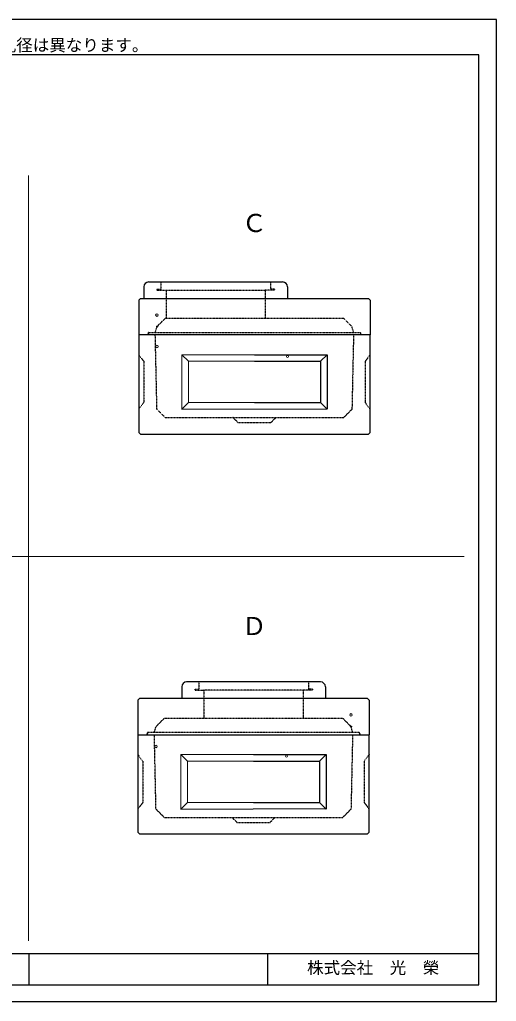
# Model space of a CAD drawing. Units: millimetres, scale not verified. Extents: x -420 to 421, y -297 to 297.
# Drawn here: x 132 to 421, y -297 to 297 of the extents above; entities that cross this region are included whole.
import ezdxf
from ezdxf.enums import TextEntityAlignment as Align

# ---------------------------------------------------------------- set-up
doc = ezdxf.new("R2010")
doc.units = ezdxf.units.MM
doc.header["$PDMODE"] = 32
doc.header["$PDSIZE"] = 0.5
doc.linetypes.add('USER2', pattern=[4.7625, 3.175, -1.5875])
doc.layers.add('0-0', color=7, linetype='Continuous')
for name, color, linetype, lineweight in [('0-1_0', 9, 'Continuous', 25), ('0-2_dims', 7, 'Continuous', 18), ('0-3_pen1実線', 4, 'Continuous', 13), ('0-4_pen2実線', 3, 'Continuous', 13), ('0-5_pen3実線', 7, 'Continuous', 25), ('0-6_pen4実線', 7, 'Continuous', 25), ('0-7_pen2破線', 3, 'USER2', 25), ('0-9_draw', 7, 'Continuous', 13)]:
    doc.layers.add(name, color=color, linetype=linetype, lineweight=lineweight)
doc.styles.add('ＭＳ ゴシック', font='')
doc.styles.get('ＭＳ ゴシック').set_extended_font_data('MS Gothic')

# ---------------------------------------------------------------- blocks, each defined once
blk = doc.blocks.new('部分図 1')
at = {"layer": '0-1_0'}
blk.add_lwpolyline([(0, 0), (16824, 0), (16824, 11878), (0, 11878)], close=True, dxfattribs=at)
at = {"layer": '0-2_dims'}
for p, q in [((11159.96, 731.96), (11159.96, 9993)), ((16434, 5383), (5700, 5383))]:
    blk.add_line(p, q, dxfattribs=at)
at = {"layer": '0-3_pen1実線'}
for p, q in [((14025.99, 8598.06), (14031.94, 8604.01)), ((13285.19, 3759.16), (13279.24, 3765.11))]:
    blk.add_line(p, q, dxfattribs=at)
at = {"layer": '0-4_pen2実線'}
for centre, radius in [((12716, 8304), 16), ((12716, 7924), 16), ((14296, 7804), 12), ((15064.5, 3465.02), 16), ((12704.5, 3085.35), 16), ((14284.5, 2965.35), 12)]:
    blk.add_circle(centre, radius, dxfattribs=at)
at = {"layer": '0-5_pen3実線'}
for p, q in [((12615.99, 8704.01), (14235.99, 8704.01)), ((12555.99, 8644.01), (12555.99, 8504.01)), ((14295.99, 8644.01), (14295.99, 8504.01)), ((12496, 8484), (12516, 8504)), ((12496, 8484), (12496, 8064)), ((12516, 8504), (15276, 8504)), ((15296, 8484), (15276, 8504)), ((15296, 8484), (15296, 8064)), ((12496, 8064), (12496, 6884)), ((15296, 8064), (12496, 8064)), ((15296, 6884), (15296, 8064)), ((13896, 7744), (14696, 7744)), ((14776, 7824), (14696, 7744)), ((14696, 7744), (14696, 7244)), ((13016, 7164), (14769.41, 7170.59)), ((13896, 7244), (14696, 7244)), ((14696, 7244), (14776, 7164)), ((12496, 6884), (12516, 6864)), ((12516, 6864), (15276, 6864)), ((15296, 6884), (15276, 6864)), ((13015.19, 3805.11), (13015.19, 3665.11)), ((14695.19, 3865.11), (13075.19, 3865.11)), ((14755.19, 3805.11), (14755.19, 3665.11)), ((12484.5, 3645.02), (12504.5, 3665.02)), ((12484.5, 3645.02), (12484.5, 3225.02)), ((15264.5, 3665.02), (12504.5, 3665.02)), ((15284.5, 3645.02), (15264.5, 3665.02)), ((15284.5, 3645.02), (15284.5, 3225.02)), ((12484.5, 3225.35), (12484.5, 2045.35)), ((12484.5, 3225.02), (15284.5, 3225.02)), ((15284.5, 2045.35), (15284.5, 3225.35)), ((14764.5, 2985.35), (14684.5, 2905.35)), ((13884.5, 2905.35), (14684.5, 2905.35)), ((14684.5, 2905.35), (14684.5, 2405.35)), ((13884.5, 2405.35), (14684.5, 2405.35)), ((14684.5, 2405.35), (14764.5, 2325.35)), ((13004.5, 2325.35), (14757.91, 2331.94)), ((12484.5, 2045.35), (12504.5, 2025.35)), ((12504.5, 2025.35), (15264.5, 2025.35)), ((15284.5, 2045.35), (15264.5, 2025.35)), ((11164, 580), (11164, 200))]:
    blk.add_line(p, q, dxfattribs=at)
for points in [[(13896, 7824), (14776, 7824), (14776, 7164)], [(13884.5, 2985.35), (14764.5, 2985.35), (14764.5, 2325.35)]]:
    blk.add_lwpolyline(points, dxfattribs=at)
for centre, start, end in [((12615.99, 8644.01), 90, 180), ((14235.99, 8644.01), 0, 90), ((13075.19, 3805.11), 90, 180), ((14695.19, 3805.11), 0, 90)]:
    blk.add_arc(centre, 60, start, end, dxfattribs=at)
at = {"layer": '0-6_pen4実線'}
for p, q in [((200, 580), (16610, 580)), ((14055, 580), (14055, 200))]:
    blk.add_line(p, q, dxfattribs=at)
blk.add_lwpolyline([(200, 200), (16610, 200), (16610, 11452), (200, 11452)], close=True, dxfattribs=at)
at = {"layer": '0-7_pen2破線'}
for p, q in [((12761.99, 8704.01), (12761.99, 8604.01)), ((14089.99, 8704.01), (14089.99, 8616.01)), ((12713.99, 8616.01), (12713.99, 8604.01)), ((12713.99, 8616.01), (12761.99, 8616.01)), ((12713.99, 8604.01), (14025.99, 8604.01)), ((12825.99, 8604.01), (12825.99, 8504.01)), ((14137.99, 8604.01), (14025.99, 8604.01)), ((14025.99, 8604.01), (14025.99, 8504.01)), ((14137.99, 8616.01), (14089.99, 8616.01)), ((14137.99, 8616.01), (14137.99, 8604.01)), ((12826, 8504), (12826, 8264)), ((14026, 8504), (14026, 8264)), ((12716, 8164), (12816, 8264)), ((13896, 8264), (12816, 8264)), ((14976, 8264), (13896, 8264)), ((15076, 8164), (14976, 8264)), ((12616, 8094), (12606, 8064)), ((12606, 8064), (12616, 8094)), ((12616, 8094), (15176, 8094)), ((12696, 8094), (12716, 8164)), ((15096, 8094), (15076, 8164)), ((12716, 7164), (12696, 8064)), ((12496, 7824), (12556, 7744)), ((12556, 7744), (12556, 7244)), ((15296, 7824), (15236, 7744)), ((15236, 7744), (15236, 7244)), ((12556, 7244), (12496, 7164)), ((12816, 7064), (12716, 7164)), ((15236, 7244), (15296, 7164)), ((12816, 7064), (14976, 7064)), ((13696, 7004), (13636, 7064)), ((13221.19, 3865.11), (13221.19, 3777.11)), ((14549.19, 3865.11), (14549.19, 3765.11)), ((13173.19, 3777.11), (13221.19, 3777.11)), ((13173.19, 3777.11), (13173.19, 3765.11)), ((13173.19, 3765.11), (13285.19, 3765.11)), ((13285.19, 3765.11), (13285.19, 3665.11)), ((14597.19, 3765.11), (13285.19, 3765.11)), ((14485.19, 3765.11), (14485.19, 3665.11)), ((14597.19, 3777.11), (14549.19, 3777.11)), ((14597.19, 3777.11), (14597.19, 3765.11)), ((13285.14, 3665.02), (13285.14, 3425.02)), ((14484.1, 3665.02), (14484.1, 3425.02)), ((12704.5, 3325.02), (12804.5, 3425.02)), ((12804.5, 3425.02), (13884.5, 3425.02)), ((13884.5, 3425.02), (14964.5, 3425.02)), ((15064.5, 3325.02), (14964.5, 3425.02)), ((15164.5, 3255.02), (12604.5, 3255.02)), ((12684.5, 3255.02), (12704.5, 3325.02)), ((12704.5, 2325.35), (12684.5, 3225.35)), ((15084.5, 3255.02), (15064.5, 3325.02)), ((15164.5, 3255.02), (15174.5, 3225.02)), ((15174.5, 3225.02), (15164.5, 3255.02)), ((12484.5, 2985.35), (12544.5, 2905.35)), ((15284.5, 2985.35), (15224.5, 2905.35)), ((12544.5, 2905.35), (12544.5, 2405.35)), ((15224.5, 2905.35), (15224.5, 2405.35)), ((12544.5, 2405.35), (12484.5, 2325.35)), ((15224.5, 2405.35), (15284.5, 2325.35)), ((12804.5, 2225.35), (12704.5, 2325.35)), ((12804.5, 2225.35), (14964.5, 2225.35)), ((13684.5, 2165.35), (13624.5, 2225.35))]:
    blk.add_line(p, q, dxfattribs=at)
for points in [[(15176, 8094), (15186, 8064), (15176, 8094)], [(15095.35, 8064), (15076, 7164), (14976, 7064)], [(13696, 7004), (14096, 7004), (14156, 7064)], [(12604.5, 3255.02), (12594.5, 3225.02), (12604.5, 3255.02)], [(15083.85, 3225.35), (15064.5, 2325.35), (14964.5, 2225.35)], [(13684.5, 2165.35), (14084.5, 2165.35), (14144.5, 2225.35)]]:
    blk.add_lwpolyline(points, dxfattribs=at)
for p in [(12716, 8164), (15064.5, 3325.02)]:
    blk.add_point(p, dxfattribs=at)
at = {"layer": '0-9_draw'}
for p, q in [((13016, 7824), (13016, 7164)), ((13016, 7824), (13096, 7744)), ((13016, 7824), (13896, 7824)), ((13096, 7744), (13096, 7244)), ((13096, 7744), (13896, 7744)), ((13096, 7244), (13016, 7164)), ((13096, 7244), (13896, 7244)), ((13004.5, 2985.35), (13004.5, 2325.35)), ((13004.5, 2985.35), (13084.5, 2905.35)), ((13004.5, 2985.35), (13884.5, 2985.35)), ((13084.5, 2905.35), (13084.5, 2405.35)), ((13084.5, 2905.35), (13884.5, 2905.35)), ((13084.5, 2405.35), (13004.5, 2325.35)), ((13084.5, 2405.35), (13884.5, 2405.35))]:
    blk.add_line(p, q, dxfattribs=at)
at = {"layer": '0-2_dims', "style": 'ＭＳ ゴシック'}
for s, height, p in [('※ＦＥＰ管メーカー・継手メーカーに依り、削孔径は異なります。', 146.6, (6613.66, 11451.93)), ('Ｃ', 219.9, (13744.01, 9241.8)), ('Ｄ', 219.9, (13742.21, 4365.4))]:
    blk.add_text(s, height=height, dxfattribs=at).set_placement(p, align=Align.BOTTOM_LEFT)
at = {"layer": '0-5_pen3実線', "style": 'ＭＳ ゴシック'}
blk.add_text('株式会社\u3000光\u3000榮', height=146.6, dxfattribs=at).set_placement((14533, 290), align=Align.BOTTOM_LEFT)

msp = doc.modelspace()

# ---------------------------------------------------------------- block references
at = {"layer": '0-0', "xscale": 0.05, "yscale": 0.05}
msp.add_blockref('部分図 1', (-420.5, -297), dxfattribs=at)

doc.saveas('drawing.dxf')
